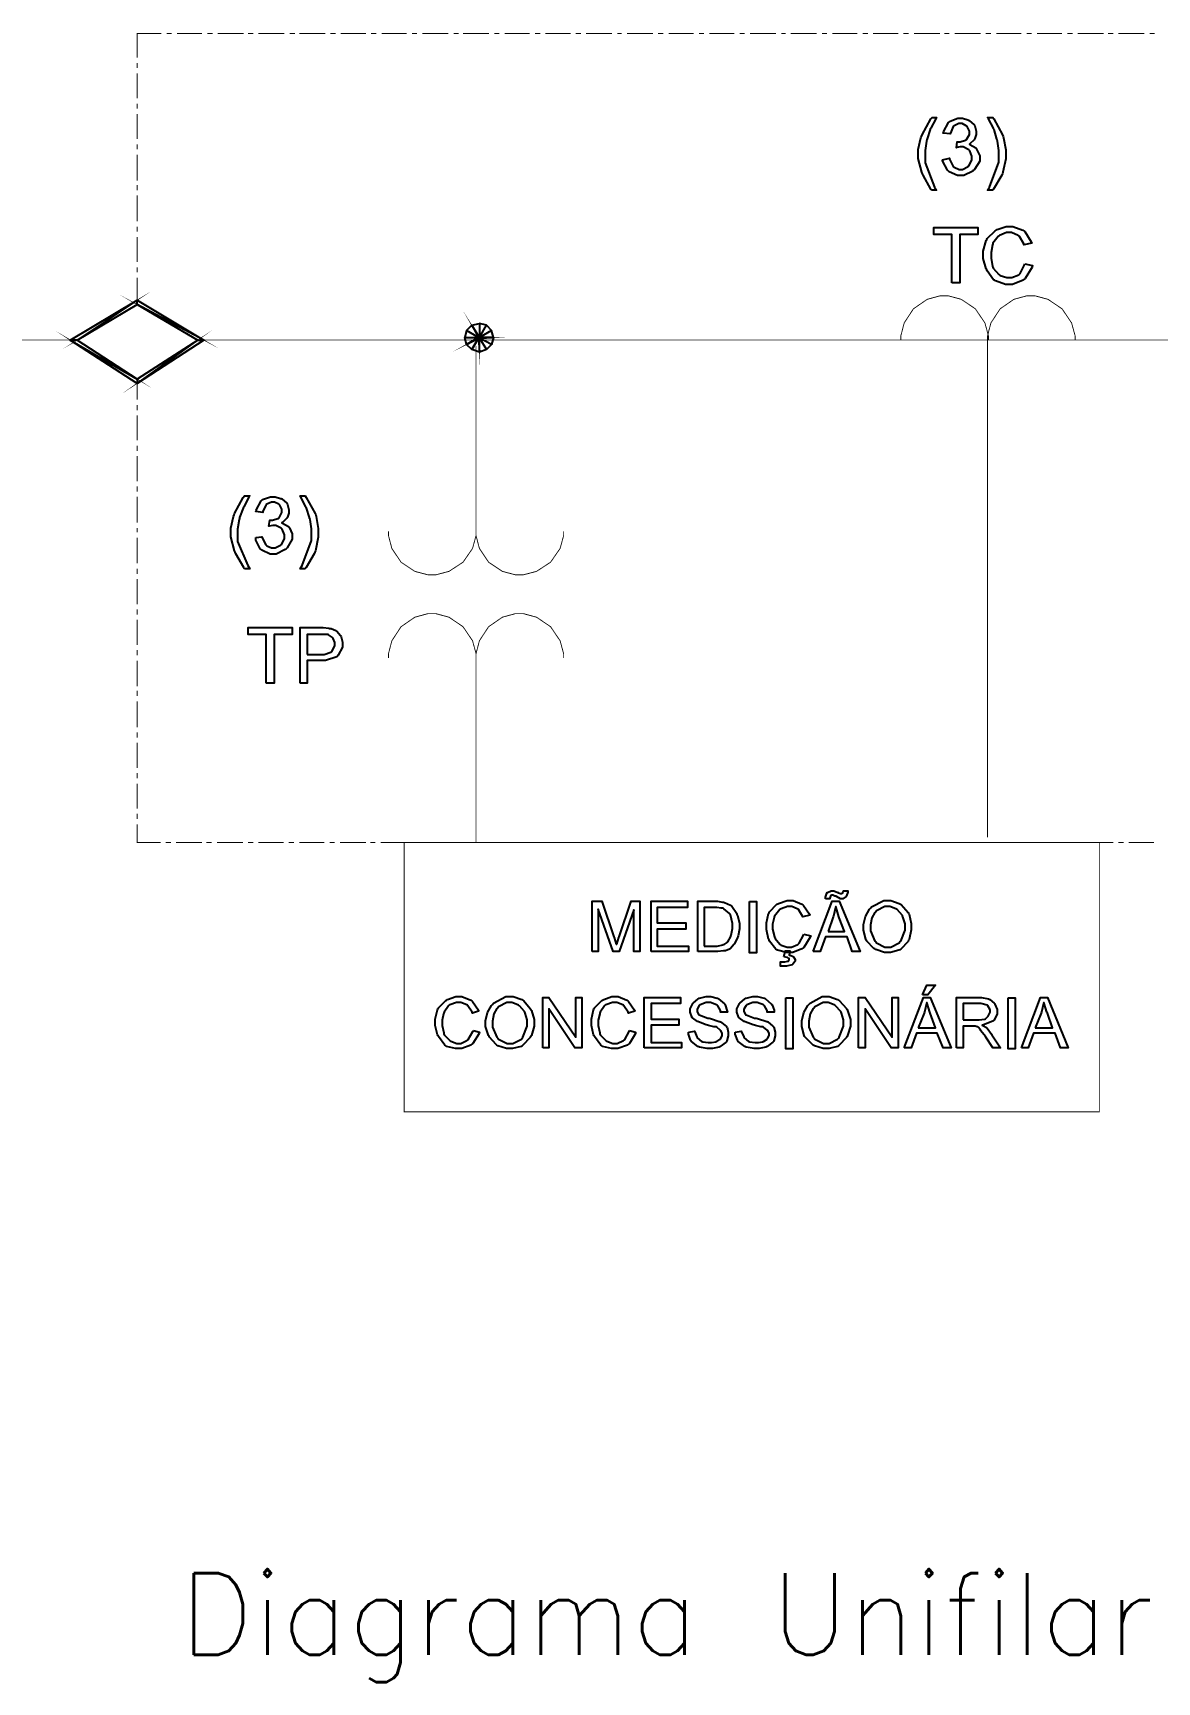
# Model space of a CAD drawing. Header units: metres. Extents: x -593 to 248, y 430 to 1024.
# Drawn here: x -109.1 to -54.1, y 871 to 951.7 of the extents above; entities that cross this region are included whole.
import ezdxf

# ---------------------------------------------------------------- set-up
doc = ezdxf.new("R2010")
doc.units = ezdxf.units.M
doc.header["$MEASUREMENT"] = 0
for name, color, linetype in [('C00-00-00-BLACK', 7, 'Continuous'), ('C00-7E-FF', 150, 'Continuous'), ('CFF-7E-00', 30, 'Continuous')]:
    doc.layers.add(name, color=color, linetype=linetype)
doc.styles.get("Standard").update_dxf_attribs({"font": 'txt.shx', "height": 1})

msp = doc.modelspace()

# ---------------------------------------------------------------- linework, layer by layer
at = {"layer": 'C00-00-00-BLACK', "const_width": 0.0423}
for points in [[(-87.214, 936.822), (-87.594, 937.417), (-87.256, 936.822), (-87.214, 936.822)], [(-87.256, 936.822), (-87.849, 937.161), (-87.933, 936.822), (-87.256, 936.822)], [(-87.594, 937.417), (-87.256, 936.822), (-87.849, 937.161), (-87.594, 937.417)], [(-87.214, 937.502), (-87.214, 936.822), (-87.594, 937.417), (-87.214, 937.502)], [(-86.533, 936.822), (-86.619, 937.161), (-87.211, 936.822), (-86.533, 936.822)], [(-86.619, 937.161), (-87.211, 936.822), (-86.872, 937.417), (-86.619, 937.161)], [(-87.211, 936.822), (-86.872, 937.417), (-87.211, 937.502), (-87.211, 936.822)], [(-87.256, 936.822), (-87.849, 936.483), (-87.256, 936.779), (-87.256, 936.822)], [(-87.933, 936.822), (-87.256, 936.822), (-87.849, 936.483), (-87.933, 936.822)], [(-87.849, 936.483), (-87.256, 936.779), (-87.594, 936.229), (-87.849, 936.483)], [(-87.594, 936.229), (-87.256, 936.779), (-87.214, 936.102), (-87.594, 936.229)], [(-86.619, 936.483), (-87.211, 936.779), (-86.533, 936.822), (-86.619, 936.483)], [(-87.256, 936.779), (-87.214, 936.102), (-87.214, 936.779), (-87.256, 936.779)], [(-87.214, 936.779), (-86.872, 936.229), (-86.619, 936.483), (-87.214, 936.779)], [(-87.214, 936.102), (-87.214, 936.779), (-86.872, 936.229), (-87.214, 936.102)], [(-87.211, 936.779), (-86.533, 936.822), (-87.211, 936.822), (-87.211, 936.779)]]:
    msp.add_lwpolyline(points, close=True, dxfattribs=at)
at = {"layer": 'C00-00-00-BLACK'}
for points in [[(-87.256, 936.822), (-87.849, 937.161), (-87.933, 936.822), (-87.256, 936.822)], [(-87.594, 937.417), (-87.256, 936.822), (-87.849, 937.161), (-87.594, 937.417)], [(-87.214, 937.502), (-87.214, 936.822), (-87.594, 937.417), (-87.214, 937.502)], [(-87.214, 936.822), (-87.594, 937.417), (-87.256, 936.822), (-87.214, 936.822)], [(-87.211, 936.822), (-86.872, 937.417), (-87.211, 937.502), (-87.211, 936.822)], [(-86.619, 937.161), (-87.211, 936.822), (-86.872, 937.417), (-86.619, 937.161)], [(-86.533, 936.822), (-86.619, 937.161), (-87.211, 936.822), (-86.533, 936.822)], [(-87.933, 936.822), (-87.256, 936.822), (-87.849, 936.483), (-87.933, 936.822)], [(-87.256, 936.822), (-87.849, 936.483), (-87.256, 936.779), (-87.256, 936.822)], [(-87.849, 936.483), (-87.256, 936.779), (-87.594, 936.229), (-87.849, 936.483)], [(-87.594, 936.229), (-87.256, 936.779), (-87.214, 936.102), (-87.594, 936.229)], [(-87.256, 936.779), (-87.214, 936.102), (-87.214, 936.779), (-87.256, 936.779)], [(-87.214, 936.102), (-87.214, 936.779), (-86.872, 936.229), (-87.214, 936.102)], [(-87.214, 936.779), (-86.872, 936.229), (-86.619, 936.483), (-87.214, 936.779)], [(-86.619, 936.483), (-87.211, 936.779), (-86.533, 936.822), (-86.619, 936.483)], [(-87.211, 936.779), (-86.533, 936.822), (-87.211, 936.822), (-87.211, 936.779)]]:
    msp.add_lwpolyline(points, close=True, dxfattribs=at)
at = {"layer": 'C00-7E-FF', "const_width": 0.0423}
for points in [[(-103.964, 950.514), (-103.964, 951.701), (-102.776, 951.701)], [(-102.523, 951.701), (-102.269, 951.701)], [(-102.014, 951.701), (-100.783, 951.701)], [(-100.53, 951.701), (-100.276, 951.701)], [(-100.023, 951.701), (-98.749, 951.701)], [(-98.534, 951.701), (-98.281, 951.701)], [(-98.027, 951.701), (-96.754, 951.701)], [(-96.5, 951.701), (-96.247, 951.701)], [(-96.035, 951.701), (-94.763, 951.701)], [(-94.508, 951.701), (-94.251, 951.701)], [(-93.998, 951.701), (-92.767, 951.701)], [(-92.514, 951.701), (-92.259, 951.701)], [(-92.005, 951.701), (-90.775, 951.701)], [(-90.521, 951.701), (-90.266, 951.701)], [(-90.013, 951.701), (-88.741, 951.701)], [(-88.483, 951.701), (-88.229, 951.701)], [(-88.017, 951.701), (-86.745, 951.701)], [(-86.492, 951.701), (-86.237, 951.701)], [(-85.983, 951.701), (-84.753, 951.701)], [(-84.499, 951.701), (-84.245, 951.701)], [(-83.988, 951.701), (-82.76, 951.701)], [(-82.504, 951.701), (-82.25, 951.701)], [(-81.997, 951.701), (-80.724, 951.701)], [(-80.47, 951.701), (-80.258, 951.701)], [(-80.004, 951.701), (-78.731, 951.701)], [(-78.478, 951.701), (-78.221, 951.701)], [(-77.966, 951.701), (-76.737, 951.701)], [(-76.482, 951.701), (-76.229, 951.701)], [(-75.975, 951.701), (-74.745, 951.701)], [(-74.491, 951.701), (-74.236, 951.701)], [(-73.98, 951.701), (-72.709, 951.701)], [(-72.453, 951.701), (-72.242, 951.701)], [(-71.987, 951.701), (-70.715, 951.701)], [(-70.46, 951.701), (-70.206, 951.701)], [(-69.953, 951.701), (-68.722, 951.701)], [(-68.469, 951.701), (-68.211, 951.701)], [(-67.957, 951.701), (-66.727, 951.701)], [(-66.473, 951.701), (-66.22, 951.701)], [(-65.965, 951.701), (-64.693, 951.701)], [(-64.481, 951.701), (-64.227, 951.701)], [(-63.971, 951.701), (-62.7, 951.701)], [(-62.444, 951.701), (-62.189, 951.701)], [(-61.936, 951.701), (-60.705, 951.701)], [(-60.451, 951.701), (-60.198, 951.701)], [(-59.943, 951.701), (-58.714, 951.701)], [(-58.459, 951.701), (-58.202, 951.701)], [(-57.949, 951.701), (-56.676, 951.701)], [(-56.465, 951.701), (-56.21, 951.701)], [(-55.956, 951.701), (-54.683, 951.701)], [(-54.429, 951.701), (-54.176, 951.701)], [(-103.964, 950.005), (-103.964, 950.26)], [(-103.964, 948.521), (-103.964, 949.752)], [(-103.964, 948.014), (-103.964, 948.267)], [(-103.964, 946.53), (-103.964, 947.759)], [(-103.964, 946.021), (-103.964, 946.275)], [(-103.964, 944.494), (-103.964, 945.768)], [(-103.964, 944.028), (-103.964, 944.282)], [(-103.964, 942.502), (-103.964, 943.775)], [(-103.964, 941.995), (-103.964, 942.248)], [(-103.964, 940.511), (-103.964, 941.74)], [(-103.964, 940.002), (-103.964, 940.256)], [(-103.964, 938.56), (-103.964, 939.749)], [(-62.317, 936.695), (-62.317, 936.906), (-62.489, 937.534), (-62.954, 938.221), (-63.643, 938.687), (-64.271, 938.857), (-64.481, 938.857), (-64.689, 938.857), (-65.313, 938.687), (-65.987, 938.221), (-66.436, 937.534), (-66.6, 936.906), (-66.6, 936.695)], [(-58.076, 936.695), (-58.076, 936.906), (-58.248, 937.534), (-58.712, 938.221), (-59.401, 938.687), (-60.03, 938.857), (-60.239, 938.857), (-60.447, 938.857), (-61.072, 938.687), (-61.745, 938.221), (-62.194, 937.534), (-62.359, 936.906), (-62.359, 936.695)], [(-131.319, 936.695), (-107.06, 936.695)], [(-100.826, 936.695), (-45.862, 936.695)], [(-87.383, 936.398), (-87.383, 927.328)], [(-62.359, 912.364), (-62.359, 936.695)], [(-103.964, 934.702), (-103.964, 933.77)], [(-103.964, 933.517), (-103.964, 933.263)], [(-103.964, 933.006), (-103.964, 931.779)], [(-103.964, 931.524), (-103.964, 931.271)], [(-103.964, 931.015), (-103.964, 929.786)], [(-103.964, 929.532), (-103.964, 929.278)], [(-103.964, 929.022), (-103.964, 927.751)], [(-103.964, 927.498), (-103.964, 927.285)], [(-91.666, 927.328), (-91.666, 927.122), (-91.502, 926.497), (-91.052, 925.823), (-90.378, 925.374), (-89.753, 925.209), (-89.544, 925.209), (-89.335, 925.209), (-88.706, 925.374), (-88.019, 925.823), (-87.554, 926.497), (-87.383, 927.122), (-87.383, 927.328)], [(-87.383, 927.328), (-87.383, 927.122), (-87.219, 926.497), (-86.769, 925.823), (-86.095, 925.374), (-85.471, 925.209), (-85.261, 925.209), (-85.052, 925.209), (-84.423, 925.374), (-83.736, 925.823), (-83.27, 926.497), (-83.099, 927.122), (-83.099, 927.328)], [(-103.964, 927.029), (-103.964, 925.76)], [(-103.964, 925.505), (-103.964, 925.252)], [(-103.964, 924.995), (-103.964, 923.767)], [(-103.964, 923.512), (-103.964, 923.259)], [(-87.383, 921.14), (-87.383, 921.349), (-87.554, 921.977), (-88.019, 922.665), (-88.706, 923.131), (-89.335, 923.301), (-89.544, 923.301), (-89.753, 923.301), (-90.378, 923.131), (-91.052, 922.665), (-91.502, 921.977), (-91.666, 921.349), (-91.666, 921.14)], [(-83.099, 921.14), (-83.099, 921.349), (-83.27, 921.977), (-83.736, 922.665), (-84.423, 923.131), (-85.052, 923.301), (-85.261, 923.301), (-85.471, 923.301), (-86.095, 923.131), (-86.769, 922.665), (-87.219, 921.977), (-87.383, 921.349), (-87.383, 921.14)], [(-103.964, 923.003), (-103.964, 921.775)], [(-103.964, 921.521), (-103.964, 921.266)], [(-103.964, 921.01), (-103.964, 919.741)], [(-87.383, 912.109), (-87.383, 921.14)], [(-103.964, 919.528), (-103.964, 919.275)], [(-103.964, 919.017), (-103.964, 917.748)], [(-103.964, 917.493), (-103.964, 917.24)], [(-103.964, 916.983), (-103.964, 915.755)], [(-103.964, 915.502), (-103.964, 915.247)], [(-103.964, 914.991), (-103.964, 913.763)], [(-103.964, 913.509), (-103.964, 913.256)], [(-103.964, 913.001), (-103.964, 912.109), (-102.819, 912.109)], [(-102.565, 912.109), (-102.31, 912.109)], [(-102.057, 912.109), (-100.783, 912.109)], [(-100.572, 912.109), (-100.319, 912.109)], [(-100.064, 912.109), (-98.792, 912.109)], [(-98.534, 912.109), (-98.281, 912.109)], [(-98.027, 912.109), (-96.797, 912.109)], [(-96.543, 912.109), (-96.288, 912.109)], [(-96.035, 912.109), (-94.804, 912.109)], [(-94.55, 912.109), (-94.297, 912.109)], [(-94.039, 912.109), (-92.767, 912.109)], [(-92.555, 912.109), (-92.302, 912.109)], [(-92.048, 912.109), (-90.901, 912.109)], [(-56.89, 912.109), (-56.21, 912.109)], [(-55.956, 912.109), (-55.703, 912.109)], [(-55.448, 912.109), (-54.217, 912.109)]]:
    msp.add_lwpolyline(points, dxfattribs=at)
for points in [[(-103.964, 938.432), (-103.964, 938.645), (-106.891, 936.695), (-103.964, 938.432)], [(-103.964, 938.645), (-106.891, 936.695), (-107.232, 936.695), (-103.964, 938.645)], [(-100.996, 936.695), (-100.699, 936.695), (-103.964, 938.432), (-100.996, 936.695)], [(-100.699, 936.695), (-103.964, 938.432), (-103.964, 938.645), (-100.699, 936.695)], [(-107.232, 936.695), (-103.964, 934.787), (-103.964, 934.575), (-107.232, 936.695)], [(-103.964, 934.787), (-103.964, 934.575), (-100.996, 936.695), (-103.964, 934.787)], [(-106.891, 936.695), (-107.232, 936.695), (-103.964, 934.787), (-106.891, 936.695)], [(-103.964, 934.575), (-100.996, 936.695), (-100.699, 936.695), (-103.964, 934.575)], [(-56.89, 898.928), (-56.89, 912.109), (-90.901, 912.109), (-90.901, 898.928), (-56.89, 898.928)]]:
    msp.add_lwpolyline(points, close=True, dxfattribs=at)
at = {"layer": 'C00-7E-FF'}
for points in [[(-103.964, 938.645), (-106.891, 936.695), (-107.232, 936.695), (-103.964, 938.645)], [(-103.964, 938.432), (-103.964, 938.645), (-106.891, 936.695), (-103.964, 938.432)], [(-100.699, 936.695), (-103.964, 938.432), (-103.964, 938.645), (-100.699, 936.695)], [(-100.996, 936.695), (-100.699, 936.695), (-103.964, 938.432), (-100.996, 936.695)], [(-106.891, 936.695), (-107.232, 936.695), (-103.964, 934.787), (-106.891, 936.695)], [(-107.232, 936.695), (-103.964, 934.787), (-103.964, 934.575), (-107.232, 936.695)], [(-103.964, 934.787), (-103.964, 934.575), (-100.996, 936.695), (-103.964, 934.787)], [(-103.964, 934.575), (-100.996, 936.695), (-100.699, 936.695), (-103.964, 934.575)]]:
    msp.add_lwpolyline(points, close=True, dxfattribs=at)
at = {"layer": 'CFF-7E-00'}
for points in [[(-65.074, 944.028), (-65.127, 944.082), (-65.51, 944.761), (-65.542, 944.834), (-65.574, 944.908), (-65.754, 945.585), (-65.754, 945.809), (-65.754, 946.021), (-65.616, 946.584), (-65.585, 946.657), (-65.564, 946.731), (-65.138, 947.515), (-65.074, 947.589), (-64.863, 947.589), (-64.894, 947.526), (-65.138, 947.059), (-65.159, 947.037), (-65.17, 946.996), (-65.319, 946.541), (-65.328, 946.487), (-65.339, 946.435), (-65.412, 945.966), (-65.412, 945.809), (-65.412, 945.364), (-64.948, 944.177), (-64.863, 944.028), (-65.074, 944.028)], [(-64.566, 945.513), (-64.227, 945.598), (-64.218, 945.544), (-64.034, 945.194), (-64.012, 945.173), (-63.992, 945.152), (-63.754, 945.044), (-63.675, 945.044), (-63.579, 945.044), (-63.315, 945.182), (-63.293, 945.214), (-63.261, 945.236), (-63.123, 945.509), (-63.123, 945.598), (-63.123, 945.693), (-63.23, 945.958), (-63.25, 945.979), (-63.283, 946.01), (-63.545, 946.148), (-63.632, 946.148), (-63.695, 946.148), (-63.865, 946.116), (-63.885, 946.105), (-63.843, 946.402), (-63.843, 946.402), (-63.801, 946.402), (-63.801, 946.402), (-63.706, 946.402), (-63.442, 946.477), (-63.42, 946.487), (-63.388, 946.509), (-63.25, 946.747), (-63.25, 946.826), (-63.25, 946.911), (-63.358, 947.143), (-63.378, 947.164), (-63.4, 947.186), (-63.607, 947.292), (-63.675, 947.292), (-63.76, 947.292), (-63.992, 947.186), (-64.012, 947.164), (-64.034, 947.143), (-64.175, 946.826), (-64.185, 946.783), (-64.524, 946.826), (-64.514, 946.89), (-64.27, 947.344), (-64.227, 947.376), (-64.195, 947.409), (-63.806, 947.548), (-63.675, 947.548), (-63.579, 947.548), (-63.325, 947.474), (-63.293, 947.463), (-63.261, 947.442), (-63.019, 947.229), (-62.997, 947.206), (-62.976, 947.175), (-62.913, 946.914), (-62.913, 946.826), (-62.913, 946.753), (-62.976, 946.552), (-62.997, 946.53), (-63.008, 946.498), (-63.23, 946.297), (-63.25, 946.275), (-63.219, 946.265), (-62.935, 946.096), (-62.913, 946.064), (-62.892, 946.032), (-62.743, 945.707), (-62.743, 945.598), (-62.743, 945.449), (-62.998, 945.046), (-63.039, 945.003), (-63.082, 944.962), (-63.527, 944.748), (-63.675, 944.748), (-63.824, 944.748), (-64.229, 944.928), (-64.27, 944.96), (-64.313, 945.003), (-64.557, 945.46), (-64.566, 945.513)], [(-62.105, 944.028), (-62.359, 944.028), (-62.264, 944.177), (-61.806, 945.4), (-61.806, 945.806), (-61.806, 945.977), (-61.872, 946.435), (-61.893, 946.487), (-61.904, 946.53), (-62.042, 946.996), (-62.062, 947.037), (-62.073, 947.059), (-62.317, 947.525), (-62.359, 947.588), (-62.105, 947.588), (-62.053, 947.515), (-61.627, 946.731), (-61.594, 946.657), (-61.573, 946.584), (-61.467, 946.001), (-61.467, 945.806), (-61.467, 945.564), (-61.605, 944.908), (-61.636, 944.834), (-61.668, 944.761), (-62.064, 944.082), (-62.105, 944.028)], [(-64.101, 939.494), (-64.101, 941.868), (-64.989, 941.868), (-64.989, 942.205), (-62.827, 942.205), (-62.827, 941.868), (-63.716, 941.868), (-63.716, 939.494), (-64.101, 939.494)], [(-60.535, 940.425), (-60.155, 940.341), (-60.177, 940.268), (-60.526, 939.706), (-60.578, 939.663), (-60.621, 939.622), (-61.131, 939.41), (-61.3, 939.41), (-61.481, 939.41), (-61.969, 939.588), (-62.021, 939.62), (-62.064, 939.642), (-62.381, 940.076), (-62.401, 940.129), (-62.433, 940.182), (-62.571, 940.683), (-62.571, 940.848), (-62.571, 941.04), (-62.433, 941.56), (-62.401, 941.613), (-62.381, 941.667), (-61.989, 942.047), (-61.936, 942.079), (-61.883, 942.11), (-61.446, 942.248), (-61.3, 942.248), (-61.12, 942.248), (-60.632, 942.069), (-60.578, 942.036), (-60.537, 942.004), (-60.22, 941.508), (-60.198, 941.443), (-60.578, 941.357), (-60.589, 941.411), (-60.8, 941.762), (-60.832, 941.782), (-60.865, 941.814), (-61.192, 941.952), (-61.3, 941.952), (-61.429, 941.952), (-61.777, 941.805), (-61.809, 941.782), (-61.84, 941.762), (-62.095, 941.434), (-62.105, 941.402), (-62.116, 941.359), (-62.189, 940.976), (-62.189, 940.848), (-62.189, 940.701), (-62.116, 940.298), (-62.105, 940.256), (-62.084, 940.214), (-61.809, 939.897), (-61.766, 939.875), (-61.734, 939.854), (-61.409, 939.749), (-61.3, 939.749), (-61.174, 939.749), (-60.833, 939.885), (-60.79, 939.917), (-60.759, 939.95), (-60.547, 940.373), (-60.535, 940.425)], [(-98.707, 925.505), (-98.749, 925.559), (-99.141, 926.237), (-99.173, 926.31), (-99.204, 926.384), (-99.385, 927.058), (-99.385, 927.283), (-99.385, 927.496), (-99.247, 928.06), (-99.215, 928.133), (-99.194, 928.207), (-98.771, 928.991), (-98.707, 929.064), (-98.453, 929.064), (-98.496, 929.001), (-98.74, 928.535), (-98.749, 928.513), (-98.771, 928.472), (-98.952, 928.017), (-98.962, 927.963), (-98.973, 927.911), (-99.046, 927.44), (-99.046, 927.283), (-99.046, 926.839), (-98.548, 925.654), (-98.453, 925.505), (-98.707, 925.505)], [(-98.154, 927.029), (-97.858, 927.072), (-97.848, 927.02), (-97.668, 926.671), (-97.646, 926.649), (-97.625, 926.628), (-97.388, 926.522), (-97.308, 926.522), (-97.213, 926.522), (-96.945, 926.658), (-96.924, 926.69), (-96.892, 926.712), (-96.754, 926.982), (-96.754, 927.072), (-96.754, 927.168), (-96.86, 927.434), (-96.881, 927.455), (-96.914, 927.487), (-97.178, 927.624), (-97.265, 927.624), (-97.329, 927.624), (-97.498, 927.593), (-97.519, 927.582), (-97.476, 927.878), (-97.476, 927.878), (-97.435, 927.878), (-97.435, 927.878), (-97.34, 927.878), (-97.072, 927.954), (-97.05, 927.963), (-97.019, 927.986), (-96.881, 928.254), (-96.881, 928.344), (-96.881, 928.418), (-96.988, 928.619), (-97.009, 928.64), (-97.031, 928.662), (-97.239, 928.768), (-97.308, 928.768), (-97.394, 928.768), (-97.625, 928.662), (-97.646, 928.64), (-97.668, 928.619), (-97.806, 928.302), (-97.815, 928.26), (-98.154, 928.302), (-98.145, 928.366), (-97.9, 928.821), (-97.858, 928.852), (-97.826, 928.884), (-97.438, 929.022), (-97.308, 929.022), (-97.213, 929.022), (-96.955, 928.947), (-96.924, 928.936), (-96.892, 928.916), (-96.638, 928.705), (-96.627, 928.683), (-96.606, 928.651), (-96.543, 928.391), (-96.543, 928.302), (-96.543, 928.229), (-96.606, 928.028), (-96.627, 928.006), (-96.638, 927.975), (-96.849, 927.773), (-96.881, 927.751), (-96.849, 927.741), (-96.565, 927.572), (-96.543, 927.54), (-96.512, 927.509), (-96.374, 927.214), (-96.374, 927.115), (-96.374, 926.956), (-96.618, 926.522), (-96.67, 926.479), (-96.713, 926.438), (-97.159, 926.224), (-97.308, 926.224), (-97.457, 926.224), (-97.859, 926.405), (-97.9, 926.437), (-97.943, 926.479), (-98.154, 926.893), (-98.154, 927.029)], [(-95.738, 925.505), (-95.992, 925.505), (-95.897, 925.654), (-95.439, 926.877), (-95.439, 927.285), (-95.439, 927.455), (-95.504, 927.911), (-95.525, 927.963), (-95.536, 928.017), (-95.672, 928.472), (-95.693, 928.513), (-95.705, 928.535), (-95.951, 929.001), (-95.992, 929.064), (-95.738, 929.064), (-95.686, 928.991), (-95.26, 928.207), (-95.227, 928.133), (-95.207, 928.06), (-95.1, 927.48), (-95.1, 927.285), (-95.1, 927.042), (-95.238, 926.384), (-95.27, 926.31), (-95.302, 926.237), (-95.696, 925.559), (-95.738, 925.505)], [(-97.646, 919.909), (-97.646, 922.283), (-98.534, 922.283), (-98.534, 922.621), (-96.374, 922.621), (-96.374, 922.283), (-97.263, 922.283), (-97.263, 919.909), (-97.646, 919.909)], [(-95.992, 919.909), (-95.992, 922.621), (-94.973, 922.621), (-94.869, 922.621), (-94.582, 922.591), (-94.55, 922.58), (-94.465, 922.58), (-94.242, 922.475), (-94.209, 922.453), (-94.188, 922.443), (-94.02, 922.229), (-93.998, 922.198), (-93.988, 922.166), (-93.913, 921.905), (-93.913, 921.817), (-93.913, 921.67), (-94.126, 921.268), (-94.167, 921.225), (-94.201, 921.193), (-94.749, 921.01), (-94.931, 921.01), (-95.651, 921.01), (-95.651, 919.909), (-95.992, 919.909)], [(-95.651, 921.309), (-94.931, 921.309), (-94.815, 921.309), (-94.488, 921.415), (-94.467, 921.436), (-94.435, 921.458), (-94.297, 921.728), (-94.297, 921.817), (-94.297, 921.892), (-94.371, 922.093), (-94.381, 922.114), (-94.403, 922.136), (-94.603, 922.273), (-94.634, 922.283), (-94.709, 922.283), (-94.876, 922.283), (-94.931, 922.283), (-95.651, 922.283), (-95.651, 921.309)], [(-70.291, 909.356), (-70.291, 909.43), (-70.218, 909.631), (-70.206, 909.652), (-70.186, 909.663), (-70.012, 909.736), (-69.953, 909.736), (-69.879, 909.736), (-69.686, 909.663), (-69.654, 909.652), (-69.644, 909.643), (-69.557, 909.609), (-69.527, 909.609), (-69.507, 909.609), (-69.442, 909.643), (-69.442, 909.652), (-69.432, 909.652), (-69.399, 909.716), (-69.399, 909.736), (-69.188, 909.736), (-69.188, 909.673), (-69.263, 909.494), (-69.272, 909.483), (-69.283, 909.462), (-69.435, 909.356), (-69.484, 909.356), (-69.559, 909.356), (-69.749, 909.462), (-69.781, 909.483), (-69.825, 909.483), (-69.921, 909.524), (-69.953, 909.524), (-69.975, 909.524), (-70.037, 909.494), (-70.037, 909.483), (-70.048, 909.473), (-70.08, 909.386), (-70.08, 909.356), (-70.291, 909.356)], [(-81.7, 906.768), (-81.7, 909.228), (-81.232, 909.228), (-80.64, 907.49), (-80.63, 907.449), (-80.523, 907.13), (-80.511, 907.108), (-80.502, 907.13), (-80.396, 907.449), (-80.385, 907.49), (-79.789, 909.228), (-79.366, 909.228), (-79.366, 906.768), (-79.663, 906.768), (-79.663, 908.802), (-80.385, 906.768), (-80.681, 906.768), (-81.403, 908.845), (-81.403, 906.768), (-81.7, 906.768)], [(-78.817, 906.768), (-78.817, 909.228), (-77.036, 909.228), (-77.036, 908.931), (-78.52, 908.931), (-78.52, 908.167), (-77.12, 908.167), (-77.12, 907.87), (-78.52, 907.87), (-78.52, 907.024), (-76.994, 907.024), (-76.994, 906.768), (-78.817, 906.768)], [(-76.525, 906.768), (-76.525, 909.228), (-75.679, 909.228), (-75.573, 909.228), (-75.333, 909.186), (-75.252, 909.186), (-75.22, 909.176), (-74.936, 909.039), (-74.914, 909.017), (-74.873, 908.985), (-74.629, 908.634), (-74.618, 908.591), (-74.597, 908.55), (-74.491, 908.136), (-74.491, 907.999), (-74.491, 907.872), (-74.565, 907.533), (-74.575, 907.49), (-74.586, 907.458), (-74.724, 907.173), (-74.745, 907.151), (-74.755, 907.13), (-74.935, 906.919), (-74.955, 906.897), (-74.977, 906.886), (-75.184, 906.81), (-75.252, 906.81), (-75.285, 906.801), (-75.549, 906.768), (-75.636, 906.768), (-76.525, 906.768)], [(-76.229, 907.024), (-75.679, 907.024), (-75.584, 907.024), (-75.316, 907.099), (-75.294, 907.108), (-75.242, 907.108), (-75.095, 907.216), (-75.084, 907.236), (-75.063, 907.248), (-74.925, 907.501), (-74.914, 907.533), (-74.904, 907.564), (-74.829, 907.891), (-74.829, 907.999), (-74.829, 908.147), (-74.935, 908.559), (-74.955, 908.591), (-74.977, 908.623), (-75.262, 908.867), (-75.294, 908.887), (-75.391, 908.887), (-75.607, 908.931), (-75.679, 908.931), (-76.229, 908.931), (-76.229, 907.024)], [(-74.009, 909.21), (-73.67, 909.21), (-73.67, 906.711), (-74.009, 906.711), (-74.009, 909.21)], [(-71.352, 907.617), (-71.011, 907.533), (-71.033, 907.469), (-71.352, 906.972), (-71.395, 906.94), (-71.437, 906.897), (-71.882, 906.725), (-72.03, 906.725), (-72.189, 906.725), (-72.633, 906.831), (-72.665, 906.852), (-72.709, 906.885), (-73.027, 907.279), (-73.048, 907.321), (-73.07, 907.374), (-73.175, 907.843), (-73.175, 907.999), (-73.175, 908.168), (-73.07, 908.623), (-73.048, 908.675), (-73.027, 908.718), (-72.666, 909.08), (-72.622, 909.101), (-72.581, 909.123), (-72.168, 909.27), (-72.03, 909.27), (-71.871, 909.27), (-71.437, 909.091), (-71.395, 909.059), (-71.363, 909.028), (-71.075, 908.602), (-71.053, 908.548), (-71.395, 908.464), (-71.406, 908.507), (-71.616, 908.824), (-71.648, 908.845), (-71.67, 908.867), (-71.94, 908.974), (-72.03, 908.974), (-72.147, 908.974), (-72.464, 908.867), (-72.496, 908.845), (-72.527, 908.824), (-72.785, 908.507), (-72.794, 908.464), (-72.806, 908.432), (-72.879, 908.107), (-72.879, 907.999), (-72.879, 907.861), (-72.774, 907.49), (-72.752, 907.447), (-72.742, 907.406), (-72.527, 907.13), (-72.496, 907.108), (-72.464, 907.088), (-72.17, 906.982), (-72.072, 906.982), (-71.957, 906.982), (-71.638, 907.119), (-71.607, 907.151), (-71.575, 907.173), (-71.363, 907.564), (-71.352, 907.617)], [(-70.884, 906.768), (-69.953, 909.228), (-69.611, 909.228), (-68.596, 906.768), (-68.976, 906.768), (-69.231, 907.49), (-70.291, 907.49), (-70.545, 906.768), (-70.884, 906.768)], [(-70.164, 907.744), (-69.358, 907.744), (-69.611, 908.422), (-69.633, 908.475), (-69.771, 908.931), (-69.781, 908.974), (-69.793, 908.931), (-69.901, 908.507), (-69.91, 908.464), (-70.164, 907.744)], [(-68.426, 907.956), (-68.426, 908.088), (-68.335, 908.485), (-68.138, 908.835), (-68.084, 908.887), (-68.032, 908.952), (-67.437, 909.27), (-67.238, 909.27), (-67.089, 909.27), (-66.686, 909.123), (-66.643, 909.101), (-66.59, 909.069), (-66.242, 908.686), (-66.22, 908.632), (-66.199, 908.591), (-66.092, 908.147), (-66.092, 907.999), (-66.092, 907.829), (-66.199, 907.363), (-66.22, 907.321), (-66.242, 907.268), (-66.602, 906.885), (-66.643, 906.852), (-66.697, 906.831), (-67.103, 906.725), (-67.238, 906.725), (-67.398, 906.725), (-67.832, 906.866), (-67.874, 906.897), (-67.916, 906.919), (-68.265, 907.279), (-68.296, 907.321), (-68.319, 907.374), (-68.426, 907.811), (-68.426, 907.956)], [(-68.084, 907.956), (-68.084, 907.777), (-67.874, 907.279), (-67.831, 907.236), (-67.799, 907.195), (-67.379, 906.982), (-67.238, 906.982), (-67.089, 906.982), (-66.686, 907.195), (-66.643, 907.236), (-66.602, 907.279), (-66.388, 907.819), (-66.388, 907.999), (-66.388, 908.125), (-66.496, 908.464), (-66.516, 908.506), (-66.527, 908.537), (-66.781, 908.824), (-66.812, 908.845), (-66.846, 908.867), (-67.14, 908.974), (-67.238, 908.974), (-67.387, 908.974), (-67.79, 908.761), (-67.831, 908.718), (-67.874, 908.686), (-68.022, 908.417), (-68.084, 908.072), (-68.084, 907.956)], [(-72.326, 906.513), (-72.242, 906.81), (-72.03, 906.81), (-72.072, 906.598), (-72.02, 906.598), (-71.871, 906.524), (-71.86, 906.513), (-71.85, 906.503), (-71.776, 906.385), (-71.776, 906.345), (-71.776, 906.293), (-71.882, 906.155), (-71.903, 906.133), (-71.925, 906.123), (-72.194, 906.048), (-72.283, 906.048), (-72.337, 906.048), (-72.457, 906.048), (-72.496, 906.048), (-72.496, 906.259), (-72.454, 906.259), (-72.359, 906.259), (-72.326, 906.259), (-72.274, 906.259), (-72.125, 906.293), (-72.114, 906.302), (-72.104, 906.302), (-72.072, 906.366), (-72.072, 906.386), (-72.072, 906.386), (-72.072, 906.429), (-72.072, 906.429), (-72.094, 906.429), (-72.141, 906.471), (-72.157, 906.471), (-72.157, 906.471), (-72.305, 906.503), (-72.326, 906.513)], [(-65.542, 904.648), (-65.328, 905.117), (-64.904, 905.117), (-65.286, 904.648), (-65.542, 904.648)], [(-87.51, 902.912), (-87.214, 902.828), (-87.225, 902.765), (-87.542, 902.265), (-87.594, 902.233), (-87.637, 902.192), (-88.082, 902.02), (-88.229, 902.02), (-88.389, 902.02), (-88.826, 902.127), (-88.868, 902.147), (-88.91, 902.18), (-89.227, 902.604), (-89.248, 902.656), (-89.27, 902.7), (-89.375, 903.146), (-89.375, 903.294), (-89.375, 903.463), (-89.27, 903.918), (-89.248, 903.971), (-89.216, 904.013), (-88.868, 904.374), (-88.825, 904.395), (-88.783, 904.417), (-88.369, 904.563), (-88.229, 904.563), (-88.071, 904.563), (-87.637, 904.384), (-87.594, 904.352), (-87.553, 904.321), (-87.268, 903.898), (-87.256, 903.844), (-87.553, 903.76), (-87.575, 903.802), (-87.786, 904.119), (-87.806, 904.14), (-87.838, 904.162), (-88.132, 904.267), (-88.229, 904.267), (-88.347, 904.267), (-88.666, 904.162), (-88.698, 904.14), (-88.73, 904.119), (-88.942, 903.802), (-88.952, 903.76), (-88.974, 903.728), (-89.037, 903.403), (-89.037, 903.294), (-89.037, 903.156), (-88.962, 902.784), (-88.952, 902.741), (-88.942, 902.7), (-88.687, 902.424), (-88.655, 902.402), (-88.623, 902.382), (-88.329, 902.275), (-88.229, 902.275), (-88.125, 902.275), (-87.838, 902.413), (-87.806, 902.445), (-87.775, 902.467), (-87.532, 902.86), (-87.51, 902.912)], [(-86.915, 903.251), (-86.915, 903.385), (-86.825, 903.781), (-86.63, 904.13), (-86.576, 904.183), (-86.523, 904.246), (-85.928, 904.563), (-85.73, 904.563), (-85.571, 904.563), (-85.145, 904.417), (-85.092, 904.395), (-85.05, 904.363), (-84.732, 903.983), (-84.71, 903.929), (-84.678, 903.888), (-84.542, 903.443), (-84.542, 903.294), (-84.542, 903.124), (-84.678, 902.656), (-84.71, 902.613), (-84.732, 902.561), (-85.093, 902.18), (-85.134, 902.147), (-85.177, 902.127), (-85.592, 902.02), (-85.73, 902.02), (-85.888, 902.02), (-86.311, 902.158), (-86.364, 902.19), (-86.406, 902.212), (-86.725, 902.572), (-86.745, 902.613), (-86.777, 902.667), (-86.915, 903.105), (-86.915, 903.251)], [(-86.576, 903.251), (-86.576, 903.071), (-86.365, 902.572), (-86.322, 902.529), (-86.281, 902.487), (-85.868, 902.275), (-85.73, 902.275), (-85.581, 902.275), (-85.166, 902.487), (-85.134, 902.529), (-85.093, 902.572), (-84.879, 903.113), (-84.879, 903.294), (-84.879, 903.421), (-84.987, 903.76), (-85.007, 903.801), (-85.019, 903.834), (-85.263, 904.119), (-85.304, 904.14), (-85.336, 904.162), (-85.632, 904.267), (-85.73, 904.267), (-85.878, 904.267), (-86.281, 904.056), (-86.322, 904.013), (-86.365, 903.981), (-86.514, 903.713), (-86.576, 903.367), (-86.576, 903.251)], [(-84.115, 902.063), (-84.115, 904.522), (-83.818, 904.522), (-82.504, 902.572), (-82.504, 904.522), (-82.207, 904.522), (-82.207, 902.063), (-82.546, 902.063), (-83.818, 903.971), (-83.818, 902.063), (-84.115, 902.063)], [(-79.877, 902.912), (-79.579, 902.828), (-79.59, 902.765), (-79.876, 902.265), (-79.919, 902.233), (-79.973, 902.192), (-80.441, 902.02), (-80.597, 902.02), (-80.757, 902.02), (-81.191, 902.127), (-81.232, 902.147), (-81.275, 902.18), (-81.594, 902.604), (-81.615, 902.656), (-81.637, 902.7), (-81.742, 903.146), (-81.742, 903.294), (-81.742, 903.463), (-81.637, 903.918), (-81.615, 903.971), (-81.583, 904.013), (-81.234, 904.374), (-81.189, 904.395), (-81.137, 904.417), (-80.732, 904.563), (-80.597, 904.563), (-80.438, 904.563), (-80.004, 904.384), (-79.962, 904.352), (-79.919, 904.321), (-79.631, 903.898), (-79.62, 903.844), (-79.919, 903.76), (-79.941, 903.802), (-80.153, 904.119), (-80.174, 904.14), (-80.206, 904.162), (-80.499, 904.267), (-80.597, 904.267), (-80.714, 904.267), (-81.031, 904.162), (-81.063, 904.14), (-81.095, 904.119), (-81.308, 903.802), (-81.319, 903.76), (-81.33, 903.728), (-81.403, 903.403), (-81.403, 903.294), (-81.403, 903.156), (-81.33, 902.784), (-81.319, 902.741), (-81.308, 902.7), (-81.052, 902.424), (-81.02, 902.402), (-80.988, 902.382), (-80.695, 902.275), (-80.597, 902.275), (-80.481, 902.275), (-80.163, 902.413), (-80.131, 902.445), (-80.099, 902.467), (-79.889, 902.86), (-79.877, 902.912)], [(-79.154, 902.063), (-79.154, 904.522), (-77.374, 904.522), (-77.374, 904.225), (-78.817, 904.225), (-78.817, 903.463), (-77.459, 903.463), (-77.459, 903.167), (-78.817, 903.167), (-78.817, 902.317), (-77.333, 902.317), (-77.333, 902.063), (-79.154, 902.063)], [(-76.994, 902.828), (-76.694, 902.871), (-76.685, 902.839), (-76.579, 902.594), (-76.568, 902.572), (-76.558, 902.551), (-76.346, 902.37), (-76.313, 902.359), (-76.292, 902.35), (-76.023, 902.317), (-75.932, 902.317), (-75.859, 902.317), (-75.658, 902.35), (-75.636, 902.359), (-75.604, 902.37), (-75.432, 902.477), (-75.421, 902.486), (-75.411, 902.508), (-75.337, 902.652), (-75.337, 902.698), (-75.337, 902.752), (-75.411, 902.902), (-75.421, 902.912), (-75.432, 902.923), (-75.604, 903.072), (-75.636, 903.082), (-75.742, 903.082), (-76.007, 903.157), (-76.059, 903.167), (-76.123, 903.189), (-76.504, 903.327), (-76.525, 903.337), (-76.556, 903.348), (-76.801, 903.527), (-76.821, 903.547), (-76.832, 903.579), (-76.905, 903.81), (-76.905, 903.886), (-76.905, 903.972), (-76.801, 904.194), (-76.778, 904.225), (-76.758, 904.247), (-76.514, 904.458), (-76.482, 904.479), (-76.451, 904.49), (-76.125, 904.563), (-76.016, 904.563), (-75.901, 904.563), (-75.584, 904.49), (-75.551, 904.479), (-75.519, 904.458), (-75.232, 904.214), (-75.21, 904.183), (-75.189, 904.162), (-75.095, 903.844), (-75.084, 903.801), (-75.421, 903.801), (-75.421, 903.886), (-75.562, 904.119), (-75.593, 904.14), (-75.615, 904.162), (-75.917, 904.267), (-76.016, 904.267), (-76.123, 904.267), (-76.42, 904.162), (-76.441, 904.14), (-76.463, 904.13), (-76.568, 903.948), (-76.568, 903.886), (-76.568, 903.834), (-76.493, 903.685), (-76.482, 903.674), (-76.462, 903.664), (-76.049, 903.516), (-75.975, 903.505), (-75.912, 903.484), (-75.486, 903.348), (-75.464, 903.337), (-75.422, 903.327), (-75.147, 903.113), (-75.125, 903.082), (-75.104, 903.061), (-75.041, 902.821), (-75.041, 902.741), (-75.041, 902.646), (-75.115, 902.391), (-75.125, 902.359), (-75.147, 902.339), (-75.432, 902.117), (-75.464, 902.106), (-75.497, 902.085), (-75.823, 902.02), (-75.932, 902.02), (-76.07, 902.02), (-76.451, 902.085), (-76.482, 902.106), (-76.525, 902.117), (-76.843, 902.37), (-76.864, 902.402), (-76.886, 902.434), (-76.994, 902.73), (-76.994, 902.828)], [(-74.702, 902.828), (-74.406, 902.871), (-74.396, 902.839), (-74.29, 902.594), (-74.279, 902.572), (-74.269, 902.551), (-74.055, 902.37), (-74.022, 902.359), (-74.002, 902.35), (-73.732, 902.317), (-73.641, 902.317), (-73.568, 902.317), (-73.366, 902.35), (-73.344, 902.359), (-73.313, 902.37), (-73.144, 902.477), (-73.133, 902.486), (-73.124, 902.508), (-73.048, 902.652), (-73.048, 902.698), (-73.048, 902.752), (-73.113, 902.902), (-73.133, 902.912), (-73.144, 902.923), (-73.313, 903.072), (-73.344, 903.082), (-73.451, 903.082), (-73.715, 903.157), (-73.767, 903.167), (-73.821, 903.189), (-74.215, 903.327), (-74.236, 903.337), (-74.268, 903.348), (-74.511, 903.527), (-74.532, 903.547), (-74.543, 903.579), (-74.618, 903.81), (-74.618, 903.886), (-74.618, 903.972), (-74.513, 904.194), (-74.491, 904.225), (-74.47, 904.247), (-74.226, 904.458), (-74.193, 904.479), (-74.161, 904.49), (-73.835, 904.563), (-73.726, 904.563), (-73.61, 904.563), (-73.292, 904.49), (-73.26, 904.479), (-73.219, 904.458), (-72.943, 904.214), (-72.921, 904.183), (-72.901, 904.162), (-72.794, 903.892), (-72.794, 903.801), (-73.133, 903.801), (-73.133, 903.886), (-73.27, 904.119), (-73.302, 904.14), (-73.324, 904.162), (-73.626, 904.267), (-73.726, 904.267), (-73.834, 904.267), (-74.13, 904.162), (-74.152, 904.14), (-74.174, 904.13), (-74.279, 903.948), (-74.279, 903.886), (-74.279, 903.834), (-74.204, 903.685), (-74.193, 903.674), (-74.173, 903.664), (-73.758, 903.516), (-73.683, 903.505), (-73.62, 903.484), (-73.165, 903.348), (-73.133, 903.337), (-73.102, 903.327), (-72.859, 903.113), (-72.837, 903.082), (-72.817, 903.061), (-72.752, 902.821), (-72.752, 902.741), (-72.752, 902.646), (-72.817, 902.391), (-72.837, 902.359), (-72.859, 902.339), (-73.143, 902.117), (-73.175, 902.106), (-73.206, 902.085), (-73.533, 902.02), (-73.641, 902.02), (-73.78, 902.02), (-74.161, 902.085), (-74.193, 902.106), (-74.236, 902.117), (-74.554, 902.37), (-74.575, 902.402), (-74.597, 902.434), (-74.702, 902.73), (-74.702, 902.828)], [(-72.231, 904.511), (-71.892, 904.511), (-71.892, 902.014), (-72.231, 902.014), (-72.231, 904.511)], [(-71.437, 903.251), (-71.437, 903.385), (-71.348, 903.781), (-71.149, 904.13), (-71.095, 904.183), (-71.043, 904.246), (-70.448, 904.563), (-70.249, 904.563), (-70.101, 904.563), (-69.698, 904.417), (-69.654, 904.395), (-69.601, 904.363), (-69.253, 903.983), (-69.231, 903.929), (-69.21, 903.888), (-69.061, 903.443), (-69.061, 903.294), (-69.061, 903.124), (-69.21, 902.656), (-69.231, 902.613), (-69.253, 902.561), (-69.613, 902.18), (-69.654, 902.147), (-69.698, 902.127), (-70.112, 902.02), (-70.249, 902.02), (-70.409, 902.02), (-70.832, 902.158), (-70.884, 902.19), (-70.927, 902.212), (-71.279, 902.572), (-71.31, 902.613), (-71.332, 902.667), (-71.437, 903.105), (-71.437, 903.251)], [(-71.095, 903.251), (-71.095, 903.071), (-70.884, 902.572), (-70.842, 902.529), (-70.81, 902.487), (-70.39, 902.275), (-70.249, 902.275), (-70.101, 902.275), (-69.698, 902.487), (-69.654, 902.529), (-69.613, 902.572), (-69.399, 903.113), (-69.399, 903.294), (-69.399, 903.421), (-69.507, 903.76), (-69.527, 903.801), (-69.538, 903.834), (-69.794, 904.119), (-69.826, 904.14), (-69.858, 904.162), (-70.151, 904.267), (-70.249, 904.267), (-70.398, 904.267), (-70.801, 904.056), (-70.842, 904.013), (-70.884, 903.981), (-71.033, 903.713), (-71.095, 903.367), (-71.095, 903.251)], [(-68.68, 902.063), (-68.68, 904.522), (-68.339, 904.522), (-67.026, 902.572), (-67.026, 904.522), (-66.727, 904.522), (-66.727, 902.063), (-67.069, 902.063), (-68.339, 903.971), (-68.339, 902.063), (-68.68, 902.063)], [(-66.431, 902.063), (-65.499, 904.522), (-65.159, 904.522), (-64.142, 902.063), (-64.524, 902.063), (-64.82, 902.782), (-65.838, 902.782), (-66.092, 902.063), (-66.431, 902.063)], [(-65.754, 903.04), (-64.904, 903.04), (-65.159, 903.76), (-65.181, 903.802), (-65.319, 904.225), (-65.328, 904.267), (-65.339, 904.225), (-65.445, 903.802), (-65.455, 903.76), (-65.754, 903.04)], [(-63.885, 902.063), (-63.885, 904.522), (-62.784, 904.522), (-62.658, 904.522), (-62.306, 904.447), (-62.275, 904.436), (-62.254, 904.427), (-62.032, 904.247), (-62.021, 904.225), (-62, 904.194), (-61.893, 903.932), (-61.893, 903.844), (-61.893, 903.728), (-62.042, 903.41), (-62.062, 903.378), (-62.094, 903.357), (-62.553, 903.178), (-62.616, 903.167), (-62.594, 903.157), (-62.413, 903.051), (-62.401, 903.04), (-62.381, 903.019), (-62.17, 902.732), (-62.148, 902.698), (-61.725, 902.063), (-62.105, 902.063), (-62.444, 902.572), (-62.466, 902.604), (-62.68, 902.891), (-62.7, 902.912), (-62.711, 902.934), (-62.817, 903.072), (-62.827, 903.082), (-62.87, 903.082), (-62.965, 903.124), (-62.997, 903.124), (-62.997, 903.124), (-63.125, 903.124), (-63.166, 903.124), (-63.546, 903.124), (-63.546, 902.063), (-63.885, 902.063)], [(-63.546, 903.421), (-62.87, 903.421), (-62.775, 903.421), (-62.507, 903.454), (-62.486, 903.463), (-62.465, 903.474), (-62.328, 903.612), (-62.317, 903.633), (-62.308, 903.644), (-62.232, 903.794), (-62.232, 903.844), (-62.232, 903.918), (-62.338, 904.119), (-62.359, 904.14), (-62.381, 904.151), (-62.684, 904.225), (-62.784, 904.225), (-63.546, 904.225), (-63.546, 903.421)], [(-61.351, 904.511), (-61.012, 904.511), (-61.012, 902.014), (-61.351, 902.014), (-61.351, 904.511)], [(-60.705, 902.063), (-59.773, 904.522), (-59.433, 904.522), (-58.417, 902.063), (-58.798, 902.063), (-59.051, 902.782), (-60.112, 902.782), (-60.367, 902.063), (-60.705, 902.063)], [(-60.028, 903.04), (-59.178, 903.04), (-59.433, 903.76), (-59.455, 903.802), (-59.593, 904.225), (-59.603, 904.267), (-59.614, 904.225), (-59.721, 903.802), (-59.732, 903.76), (-60.028, 903.04)]]:
    msp.add_lwpolyline(points, close=True, dxfattribs=at)

# ---------------------------------------------------------------- texts
at = {"linetype": 'ByBlock', "insert": (-131.695, 876.353), "char_height": 4, "attachment_point": 1}
msp.add_mtext_dynamic_manual_height_columns('\\pxqc;Diagrama Unifilar ', width=107.25974, gutter_width=7.863, heights=[11.165], dxfattribs=at)

doc.saveas('drawing.dxf')
